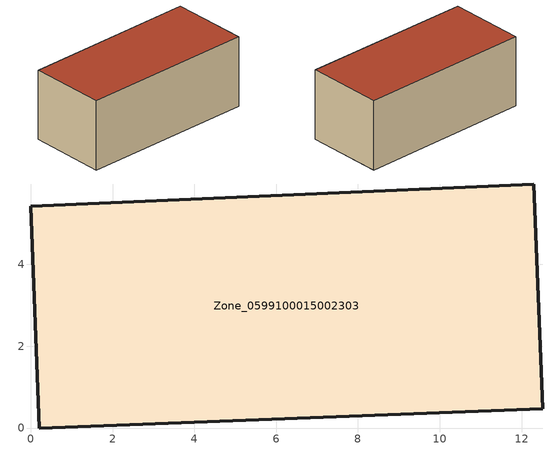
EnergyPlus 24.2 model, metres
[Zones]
Zone_0599100015002303
 floor ground (C_G): 0,5.42 12.3,5.96 12.52,0.47 0.21,0 z1.13
 wall outside (C_F): 12.3,5.96 0,5.42 0.21,0 12.52,0.47 12.3,5.96 z1.13:6.15
 roof outside (C_R): 0.21,0 12.52,0.47 12.3,5.96 0,5.42 z6.15
[BUILDING]
Pand.0599100015002303: North Axis=0; Terrain=City; Loads Convergence Tolerance Value=0.04; Temperature Convergence Tolerance Value=0.4; Solar Distribution=FullExterior; Maximum Number of Warmup Days=25; Minimum Number of Warmup Days=1
[Site:Location]
Rotterdam.The.Hague.AP_ZH_NLD Design_Conditions: Latitude=51.96; Longitude=4.45; Time Zone=1; Elevation=-4.5
[SITE:GROUNDTEMPERATURE:BUILDINGSURFACE]
18, 18, 18, 18, 18, 18, 18, 18, 18, 18, 18, 18
[MATERIAL] Thermal Absorptance=0.9; Solar Absorptance=0.7; Visible Absorptance=0.7
Name | Roughness | Thickness | Conductivity | Density | Specific Heat
G.TI.1975-1991 | MediumSmooth | 0.15 | 0.288461 | 540 | 1210
F.TI.1975-1991 | Rough | 0.3 | 0.230769 | 1920 | 840
R.TI.1975-1991 | MediumRough | 0.2 | 0.153846 | 1500 | 1000
[CONSTRUCTION]
C_G: G.TI.1975-1991
C_F: F.TI.1975-1991
C_R: R.TI.1975-1991
[ZONE]
Zone_0599100015002303: Type=1; Multiplier=1; Ceiling Height=Autocalculate; Volume=Autocalculate; Floor Area=autocalculate; Part of Total Floor Area=Yes
[ZONEINFILTRATION:DESIGNFLOWRATE]
Infil_Zone_0599100015002303: Zone or ZoneList or Space or SpaceList=Zone_0599100015002303; Schedule=AlwaysOn; Design Flow Rate Calculation Method=Flow/Area; Flow Rate per Floor Area=0.003; Constant Term Coefficient=1; Temperature Term Coefficient=0; Velocity Term Coefficient=0; Velocity Squared Term Coefficient=0
[HVACTEMPLATE:ZONE:IDEALLOADSAIRSYSTEM]
Zone_0599100015002303: Maximum Heating Supply Air Temperature=50; Minimum Cooling Supply Air Temperature=13; Maximum Heating Supply Air Humidity Ratio=0.0156; Minimum Cooling Supply Air Humidity Ratio=0.0077; Heating Limit=NoLimit; Cooling Limit=NoLimit; Dehumidification Control Type=ConstantSensibleHeatRatio; Cooling Sensible Heat Ratio=0.7; Dehumidification Setpoint=60; Humidification Control Type=None; Humidification Setpoint=30; Outdoor Air Method=None; Outdoor Air Flow Rate per Person=0.00944; Outdoor Air Flow Rate per Zone Floor Area=0; Outdoor Air Flow Rate per Zone=0; Demand Controlled Ventilation Type=None; Outdoor Air Economizer Type=NoEconomizer; Heat Recovery Type=None; Sensible Heat Recovery Effectiveness=0.7; Latent Heat Recovery Effectiveness=0.65
[ZONECONTROL:THERMOSTAT]
ThermostatControl_Zone_0599100015002303: Zone or ZoneList=Zone_0599100015002303; Control Type Schedule=DualSetpointControlType; Control 1=Thermostat_Zone_0599100015002303; Temperature Difference Between Cutout And Setpoint=0
[THERMOSTATSETPOINT:DUALSETPOINT]
Thermostat_Zone_0599100015002303: Heating Setpoint Temperature Schedule=HeatingSetpoint_Zone_0599100015002303; Cooling Setpoint Temperature Schedule=CoolingSetpoint_Zone_0599100015002303
[SCHEDULE:COMPACT]
HeatingSetpoint_Zone_0599100015002303: Through: 12/31, For: AllDays, Until: 24:00, 21
CoolingSetpoint_Zone_0599100015002303: Through: 12/31, For: AllDays, Until: 24:00, 24
DualSetpointControlType: Through: 12/31, For: AllDays, Until: 24:00, 4
AlwaysOn: Through: 12/31, For: AllDays, Until: 24:00, 1
